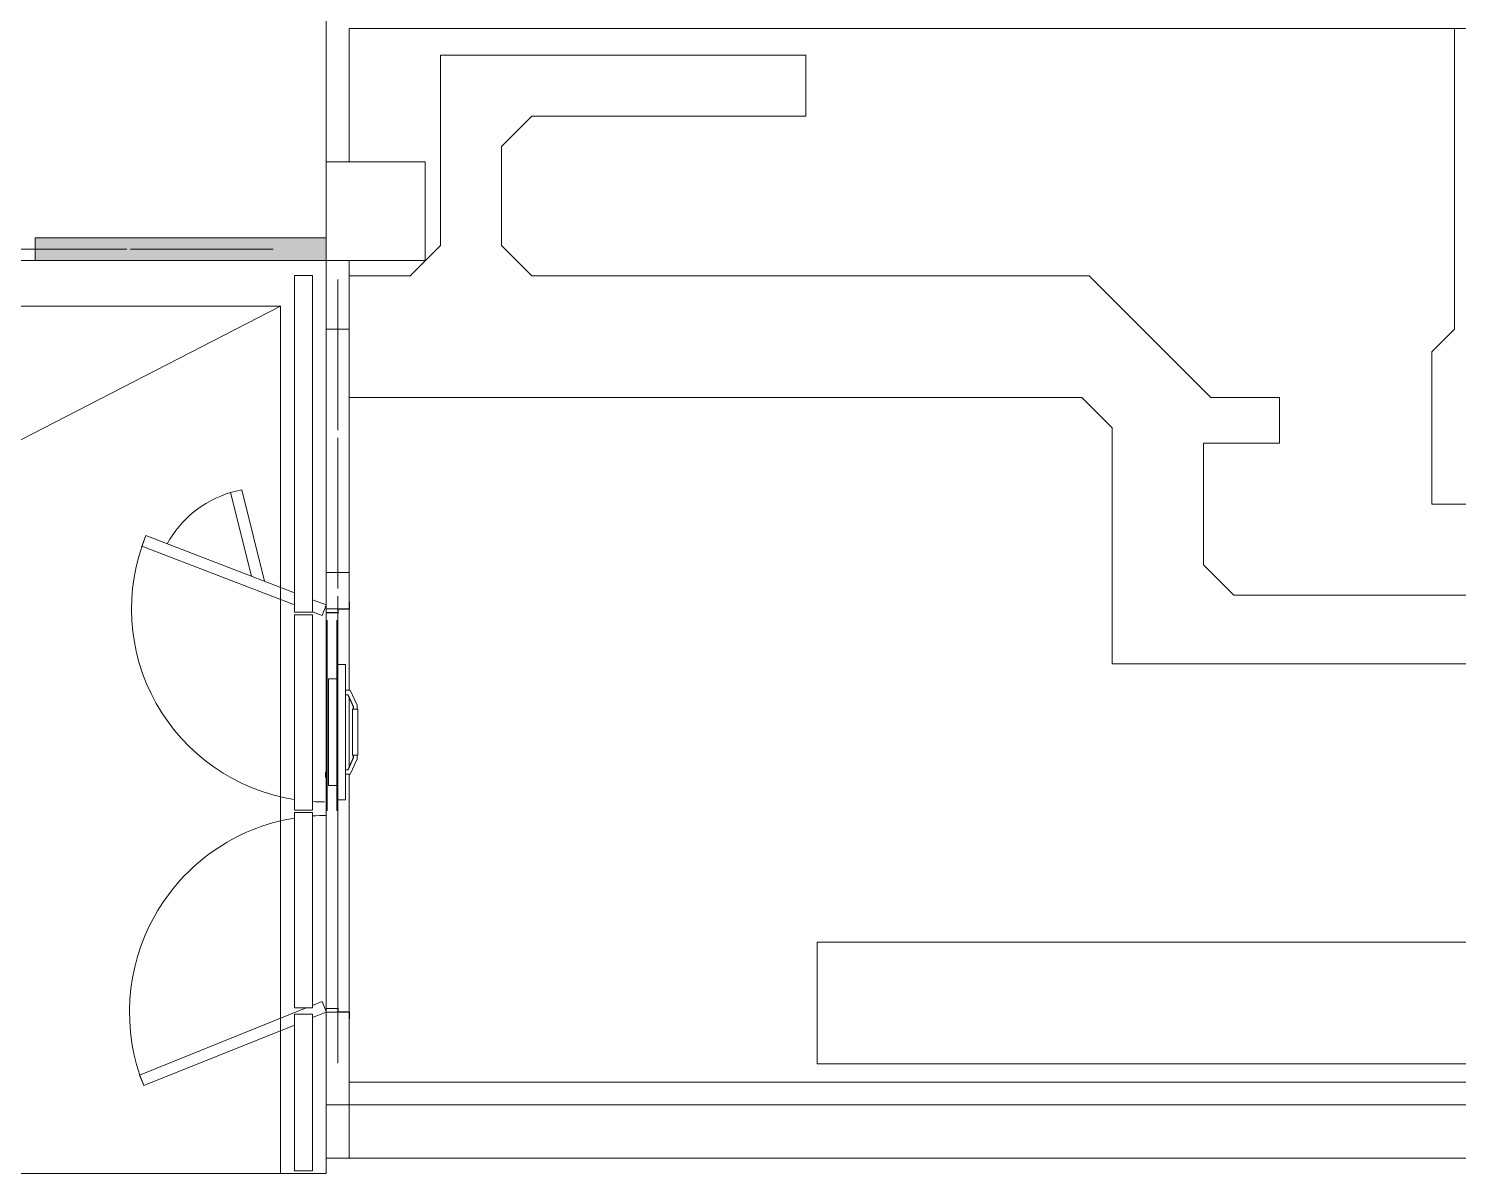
# Model space of a CAD drawing. Header units: millimetres. Extents: x -57519 to 497916, y -349472 to 446842.
# Drawn here: x 394282 to 403674, y -8143 to -618 of the extents above; entities that cross this region are included whole.
import ezdxf

# ---------------------------------------------------------------- set-up
doc = ezdxf.new("R2010")
doc.units = ezdxf.units.MM
for name, color, linetype, lineweight in [('A-DOOR', 31, 'Continuous', 5), ('A-DOOR-FRAM', 31, 'Continuous', 5), ('A-FLOR', 192, 'Continuous', 5), ('A-GLAZ', 151, 'Continuous', 5), ('A-GLAZ-CWMG', 51, 'Continuous', 20), ('A-WALL', 113, 'Continuous', 20), ('A-WALL-PATT', 111, 'Continuous', 20), ('S-COLS', 52, 'Continuous', 20)]:
    doc.layers.add(name, color=color, linetype=linetype, lineweight=lineweight)

# ---------------------------------------------------------------- blocks, each defined once
blk = doc.blocks.new('Rectangular Mullion - DLN_40 x 120mm _WD_-13162073-G_F SINGLE OCCUPANCY DIAGRAM')
at = {"layer": 'A-GLAZ-CWMG', "lineweight": 5}
for p, q in [((66616.8, -2240.5), (66736.8, -2240.5)), ((66616.8, -4454.5), (66616.8, -2240.5)), ((66736.8, -2240.5), (66736.8, -4454.5)), ((66736.8, -4454.5), (66616.8, -4454.5))]:
    blk.add_line(p, q, dxfattribs=at)
blk = doc.blocks.new('Rectangular Mullion - DLN_40 x 120mm _WD_-13162242-G_F SINGLE OCCUPANCY DIAGRAM')
at = {"layer": 'A-GLAZ-CWMG', "lineweight": 5}
for p, q in [((66616.8, -5770.5), (66736.8, -5770.5)), ((66616.8, -7054.5), (66616.8, -5770.5)), ((66736.8, -5770.5), (66736.8, -7054.5)), ((66736.8, -7054.5), (66616.8, -7054.5))]:
    blk.add_line(p, q, dxfattribs=at)
blk = doc.blocks.new('DLN_Louvre - 400x1040 _WH_-15386663-G_F SINGLE OCCUPANCY DIAGRAM')
at = {"layer": 'A-GLAZ'}
blk.add_line((-495, 0), (495, 0), dxfattribs=at)
blk = doc.blocks.new('DLN_Louvre - 1000x600 _WH_-18910861-G_F SINGLE OCCUPANCY DIAGRAM')
at = {"layer": 'A-GLAZ'}
blk.add_line((-468.5, 0), (468.5, 0), dxfattribs=at)
blk = doc.blocks.new('DLN_Louvre - 1000x600 _WH_ 3-18910716-G_F SINGLE OCCUPANCY DIAGRAM')
at = {"layer": 'A-GLAZ'}
blk.add_line((-487.5, 0), (487.5, 0), dxfattribs=at)
blk = doc.blocks.new('DLN-CLP Double Door_with wicket - _M21_ - CLP Double Door With Wicket 2800X2600-16285896-G_F SINGLE OCCUPANCY DIAGRAM')
at = {"layer": 'A-DOOR', "color": 253}
for p, q in [((-692.2, 128.3), (-791.8, 82.5)), ((-761.7, 68.6), (-684.2, 104.4)), ((-684.2, 101.4), (-761.7, 65.6)), ((-666.7, 128.3), (-692.2, 128.3)), ((-684.2, 104.4), (-666.7, 104.4)), ((-684.2, 104.4), (-684.2, 101.4)), ((-666.7, 101.4), (-684.2, 101.4)), ((-363.3, 131.9), (-666.7, 131.9)), ((-666.7, 130.8), (-666.7, 129.5)), ((-666.7, 97.8), (-363.3, 97.8)), ((-337.8, 128.3), (-363.3, 128.3)), ((-363.3, 104.4), (-345.8, 104.4)), ((-345.8, 101.4), (-363.3, 101.4)), ((-363.3, 129.5), (-363.3, 130.8)), ((-345.8, 104.4), (-268.2, 68.6)), ((-345.8, 101.4), (-345.8, 104.4)), ((-268.2, 65.6), (-345.8, 101.4)), ((-238.2, 82.5), (-337.8, 128.3)), ((-960, 0), (-1250, 0)), ((-1250, 0), (-1250, -5)), ((-70, 50), (-960, 50)), ((-960, 50), (-960, 0)), ((-960, 0), (-70, 0)), ((-865, -5), (-865, 0)), ((-865, 0), (-865, -5)), ((-810, -5), (-810, 0)), ((-791.8, 51), (-795, 51)), ((-795, 50.6), (-795, 50.1)), ((-791.8, 50), (-791.8, 82.5)), ((-791.8, 50.1), (-791.8, 50.6)), ((-761.7, 68.6), (-761.7, 50)), ((-758.5, 51), (-761.7, 51)), ((-761.7, 50.6), (-761.7, 50.1)), ((-758.5, 50.1), (-758.5, 50.6)), ((-268.2, 51), (-271.5, 51)), ((-271.5, 50.6), (-271.5, 50.1)), ((-268.2, 50), (-268.2, 68.6)), ((-268.2, 50.1), (-268.2, 50.6)), ((-238.2, 82.5), (-238.2, 50)), ((-235, 51), (-238.2, 51)), ((-238.2, 50.6), (-238.2, 50.1)), ((-235, 50.1), (-235, 50.6)), ((-220, 0), (-220, -5)), ((-165, 0), (-165, -5)), ((-165, -5), (-165, 0)), ((-70, 0), (-70, 50)), ((0, 0), (-70, 0)), ((0, -5), (0, 0)), ((-1386, -165), (-1351.9, -76.5)), ((-1349.7, -77), (-1281.8, -103.1)), ((-1250, -5), (-865, -5)), ((-865, -70), (-1250, -70)), ((-1250, -70), (-1250, -75)), ((-1250, -75), (-865, -75)), ((-865, -5), (-810, -5)), ((-165, -5), (-865, -5)), ((-865, -5), (-865, -60)), ((-865, -60), (-165, -60)), ((-865, -75), (-865, -70)), ((-810, -70), (-865, -70)), ((-865, -70), (-865, -75)), ((-865, -75), (-810, -75)), ((-220, -70), (-810, -70)), ((-810, -75), (-810, -70)), ((-810, -75), (-250, -75)), ((-250, -75), (-220, -75)), ((-250, -75), (-250, -80)), ((-220, -80), (-250, -80)), ((-220, -5), (-165, -5)), ((-165, -70), (-220, -70)), ((-220, -70), (-220, -75)), ((-220, -75), (-165, -75)), ((-220, -80), (-220, -75)), ((-165, -5), (0, -5)), ((-165, -60), (-165, -5)), ((0, -70), (-165, -70)), ((-165, -70), (-165, -75)), ((-165, -75), (-165, -70)), ((-165, -75), (0, -75)), ((0, -75), (0, -70)), ((1320, -77), (1255.4, -103)), ((1361.2, -165), (1325.8, -77)), ((-1281.8, -103.1), (-1305.7, -165)), ((1255.4, -103), (1280.4, -165)), ((1297, -206.3), (1738.2, -1302.5)), ((-1807.1, -1259.6), (-1432.2, -285)), ((-1351.8, -285), (-1737.2, -1286.6)), ((1807.8, -1274.5), (1409.5, -285)), ((-1507.4, -480.6), (-2108.2, -630.9)), ((-2108.2, -630.9), (-2089.9, -703.6)), ((-2089.9, -703.6), (-1540.3, -566.1)), ((-1807.1, -1259.6), (-1737.2, -1286.6)), ((1807.8, -1274.5), (1738.2, -1302.5))]:
    blk.add_line(p, q, dxfattribs=at)
at = {"layer": 'A-DOOR', "color": 253, "flags": 128}
for points in [[(-666.7, 98.9), (-666.7, 100.3), (-666.7, 102.1), (-666.7, 104.4), (-666.7, 107.1), (-666.7, 110), (-666.7, 113.1), (-666.7, 116.3), (-666.7, 119.4), (-666.7, 122.3), (-666.7, 125), (-666.7, 127.4), (-666.7, 129.3), (-666.7, 130.7), (-666.7, 131.6), (-666.7, 131.9)], [(-666.7, 131.9), (-666.7, 131.7), (-666.7, 130.8)], [(-666.7, 100.4), (-666.7, 99), (-666.7, 98.1), (-666.7, 97.8)], [(-666.7, 97.8), (-666.7, 98.1), (-666.7, 98.9)], [(-363.3, 130.8), (-363.3, 131.7), (-363.3, 131.9)], [(-363.3, 131.9), (-363.3, 131.6), (-363.3, 130.7), (-363.3, 129.3), (-363.3, 127.4), (-363.3, 125), (-363.3, 122.3), (-363.3, 119.4), (-363.3, 116.3), (-363.3, 113.1), (-363.3, 110), (-363.3, 107.1), (-363.3, 104.4), (-363.3, 102.1), (-363.3, 100.3), (-363.3, 98.9)], [(-363.3, 97.8), (-363.3, 98.1), (-363.3, 99), (-363.3, 100.4)], [(-363.3, 98.9), (-363.3, 98.1), (-363.3, 97.8)]]:
    blk.add_lwpolyline(points, dxfattribs=at)
at = {"layer": 'A-DOOR', "color": 253}
for centre, radius, start, end in [((-1324.8, -86.9), 1268, 356.43669, 360), ((1325, -75), 1293, 180, 184.02801), ((-1324.8, -86.9), 1268, 247.6424, 350.95978), ((1325, -75), 1293, 189.3987, 291.92287), ((-1420.5, -505.7), 698.1, 196.46663, 241.53337)]:
    blk.add_arc(centre, radius, start, end, dxfattribs=at)
at = {"layer": 'A-DOOR-FRAM', "color": 253}
for p, q in [((-1323, 77), (-1370, 77)), ((-1370, 77), (-1370, 75)), ((-1370, 75), (-1325, 75)), ((-1325, 75), (-1325, 0)), ((-1325, 0), (-1296, 0)), ((-1323, 2), (-1323, 77)), ((-1296, 2), (-1323, 2)), ((-1296, 0), (-1296, 2)), ((1323, 2), (1296, 2)), ((1296, 2), (1296, 0)), ((1370, 77), (1323, 77)), ((1323, 77), (1323, 2)), ((1325, 0), (1325, 75)), ((1325, 75), (1370, 75)), ((1370, 75), (1370, 77)), ((-1325, -75), (-1370, -75)), ((-1370, -75), (-1370, -77)), ((-1370, -77), (-1300, -77)), ((-1302, -75), (-1325, -75)), ((-1300, -2), (-1302, -2)), ((-1302, -2), (-1302, -75)), ((-1300, -77), (-1300, -2)), ((1296, 0), (1325, 0)), ((1302, -2), (1300, -2)), ((1300, -2), (1300, -77)), ((1300, -77), (1370, -77)), ((1302, -75), (1302, -2)), ((1325, -75), (1302, -75)), ((1370, -75), (1325, -75)), ((1370, -77), (1370, -75))]:
    blk.add_line(p, q, dxfattribs=at)
blk = doc.blocks.new('DLN_Louvre - 1000x1000 _WH_ _ML06a_-15386748-G_F SINGLE OCCUPANCY DIAGRAM')
at = {"layer": 'A-GLAZ'}
blk.add_line((-475, 0), (475, 0), dxfattribs=at)
blk = doc.blocks.new('Rectangular Mullion - DLN_40 x 120mm _WD_-16317839-G_F SINGLE OCCUPANCY DIAGRAM')
at = {"layer": 'A-GLAZ-CWMG', "color": 253, "lineweight": 5}
for p, q in [((66616.8, -7095.5), (66736.8, -7095.5)), ((66616.8, -8126.5), (66616.8, -7095.5)), ((66736.8, -7095.5), (66736.8, -8126.5)), ((66736.8, -8126.5), (66616.8, -8126.5))]:
    blk.add_line(p, q, dxfattribs=at)

msp = doc.modelspace()

# ---------------------------------------------------------------- hatches: boundary and pattern name
at = {"layer": 'A-WALL-PATT', "transparency": 33554432}
h = msp.add_hatch(color=133, dxfattribs=at)
h.paths.add_polyline_path([(388024.8, -2142.5), (388724.8, -2142.5), (388724.8, -1992.5), (388024.8, -1992.5)], flags=0)
h.paths.add_polyline_path([(389974.8, -2142.5), (391199.8, -2142.5), (391199.8, -1992.5), (389974.8, -1992.5), (389974.8, -2092.5)], flags=0)
h.paths.add_polyline_path([(392490.8, -2142.5), (392824.8, -2142.5), (392824.8, -1992.5), (392449.8, -1992.5), (392449.8, -2142.5)], flags=0)
h.paths.add_polyline_path([(396237.3, -2142.5), (396237.3, -1992.5), (394962.3, -1992.5), (394962.3, -2142.5)], flags=0)
at = {"layer": 'A-WALL-PATT'}
msp.add_hatch(color=256, dxfattribs=at).paths.add_polyline_path([(394324.8, -2142.5), (394962.3, -2142.5), (394962.3, -1992.5), (394324.8, -1992.5)], flags=0)

# ---------------------------------------------------------------- linework, layer by layer
at = {"layer": 'A-FLOR'}
for p, q in [((407129.8, -617.5), (396387.3, -617.5)), ((403649.8, -2592.5), (403649.8, -617.5)), ((396987.3, -2042.8), (396987.3, -792.5)), ((396987.3, -792.5), (399387.3, -792.5)), ((399387.3, -792.5), (399387.3, -1192.5)), ((397587.3, -1192.5), (397387.3, -1392.5)), ((399387.3, -1192.5), (397587.3, -1192.5)), ((397387.3, -1392.5), (397387.3, -2042.5)), ((396787.6, -2242.5), (396987.3, -2042.8)), ((397387.3, -2042.5), (397587.3, -2242.5)), ((392464.8, -2142.5), (394324.8, -2142.5)), ((396237.3, -2142.5), (396237.3, -4432.5)), ((396887.3, -2142.5), (396387.3, -2142.5)), ((396387.3, -2242.5), (396787.6, -2242.5)), ((397587.3, -2242.5), (401248.4, -2242.5)), ((401248.4, -2242.5), (402048.4, -3042.5)), ((379014.8, -2442.5), (395937.3, -2442.5)), ((395937.3, -2442.5), (384859.8, -8142.5)), ((395937.3, -2442.5), (395937.3, -8142.5)), ((403499.8, -2742.5), (403649.8, -2592.5)), ((403499.8, -3742.5), (403499.8, -2742.5)), ((401199.8, -3042.5), (396387.3, -3042.5)), ((401399.8, -3242.5), (401199.8, -3042.5)), ((402048.4, -3042.5), (402499.8, -3042.5)), ((402499.8, -3042.5), (402499.8, -3342.5)), ((401399.8, -4792.5), (401399.8, -3242.5)), ((402499.8, -3342.5), (401999.8, -3342.5)), ((401999.8, -3342.5), (401999.8, -4142.5)), ((405549.8, -3742.5), (403499.8, -3742.5)), ((401999.8, -4142.5), (402199.8, -4342.5)), ((402199.8, -4342.5), (404949.8, -4342.5)), ((404299.8, -4792.5), (401399.8, -4792.5)), ((399462.3, -7422.5), (399462.3, -6622.5)), ((399462.3, -6622.5), (407099.8, -6622.5)), ((396387.3, -7082.5), (396387.3, -7542.5)), ((408099.8, -7422.5), (399462.3, -7422.5))]:
    msp.add_line(p, q, dxfattribs=at)
at = {"layer": 'A-WALL', "color": 253, "lineweight": 5}
for p, q in [((396237.3, -467.5), (396237.3, -1492.5)), ((396387.3, -617.5), (396387.3, -1492.5)), ((396237.3, -1492.5), (396387.3, -1492.5)), ((394962.3, -1992.5), (396237.3, -1992.5)), ((396237.3, -1992.5), (396237.3, -2142.5)), ((396387.3, -2142.5), (394962.3, -2142.5)), ((396387.3, -2142.5), (396387.3, -4432.5)), ((396387.3, -2592.5), (396237.3, -2592.5)), ((396237.3, -4192.5), (396387.3, -4192.5)), ((396237.3, -4432.5), (396387.3, -4432.5)), ((396237.3, -4507.5), (396237.3, -4457.5)), ((396387.3, -4434.5), (396387.3, -4965.8)), ((396387.3, -5016.1), (396387.3, -5468.9)), ((396387.3, -5519.3), (396387.3, -7080.5)), ((396237.3, -7057.5), (396237.3, -5757.5)), ((396237.3, -8042.5), (396237.3, -7059.5)), ((396387.3, -7082.5), (396237.3, -7082.5)), ((396387.3, -8042.5), (396387.3, -7542.5)), ((396387.3, -7542.5), (408199.8, -7542.5)), ((408349.8, -7692.5), (396237.3, -7692.5)), ((396387.3, -8042.5), (396237.3, -8042.5))]:
    msp.add_line(p, q, dxfattribs=at)
at = {"layer": 'A-WALL', "lineweight": 18}
for p, q in [((394962.3, -1992.5), (394324.8, -1992.5)), ((394324.8, -1992.5), (394324.8, -2142.5)), ((394962.3, -2142.5), (394324.8, -2142.5)), ((396237.3, -8042.5), (396237.3, -8142.5)), ((396387.3, -8042.5), (408699.8, -8042.5)), ((396237.3, -8142.5), (384880.3, -8142.5))]:
    msp.add_line(p, q, dxfattribs=at)
at = {"layer": 'S-COLS', "color": 253, "lineweight": 5}
for p, q in [((396387.3, -1492.5), (396237.3, -1492.5)), ((396387.3, -2142.5), (396237.3, -2142.5))]:
    msp.add_line(p, q, dxfattribs=at)
at = {"layer": 'S-COLS', "color": 53}
for p, q in [((396237.3, -1492.5), (396237.3, -2142.5)), ((396887.3, -1492.5), (396387.3, -1492.5)), ((396887.3, -2142.5), (396887.3, -1492.5)), ((396887.3, -2142.5), (396387.3, -2142.5))]:
    msp.add_line(p, q, dxfattribs=at)

# ---------------------------------------------------------------- block references
at = {"layer": 'A-DOOR', "color": 253, "rotation": 270}
msp.add_blockref('DLN-CLP Double Door_with wicket - _M21_ - CLP Double Door With Wicket 2800X2600-16285896-G_F SINGLE OCCUPANCY DIAGRAM', (396312.3, -5757.5), dxfattribs=at)
at = {"layer": 'A-GLAZ'}
for name, p in [('DLN_Louvre - 1000x600 _WH_ 3-18910716-G_F SINGLE OCCUPANCY DIAGRAM', (394438.8, -2067.5)), ('DLN_Louvre - 1000x600 _WH_-18910861-G_F SINGLE OCCUPANCY DIAGRAM', (395419.8, -2067.5))]:
    msp.add_blockref(name, p, dxfattribs=at)
at = {"layer": 'A-GLAZ', "rotation": 89.99999999999999}
for name, p in [('DLN_Louvre - 400x1040 _WH_-15386663-G_F SINGLE OCCUPANCY DIAGRAM', (396312.3, -2762.5)), ('DLN_Louvre - 400x1040 _WH_-15386663-G_F SINGLE OCCUPANCY DIAGRAM', (396312.3, -3802.5)), ('DLN_Louvre - 400x1040 _WH_-15386663-G_F SINGLE OCCUPANCY DIAGRAM', (396312.3, -4842.5)), ('DLN_Louvre - 400x1040 _WH_-15386663-G_F SINGLE OCCUPANCY DIAGRAM', (396312.3, -5882.5)), ('DLN_Louvre - 1000x1000 _WH_ _ML06a_-15386748-G_F SINGLE OCCUPANCY DIAGRAM', (396312.3, -6422.5)), ('DLN_Louvre - 400x1040 _WH_-15386663-G_F SINGLE OCCUPANCY DIAGRAM', (396312.3, -6922.5))]:
    msp.add_blockref(name, p, dxfattribs=at)
at = {"layer": 'A-GLAZ-CWMG', "lineweight": 5}
for name, p in [('Rectangular Mullion - DLN_40 x 120mm _WD_-13162073-G_F SINGLE OCCUPANCY DIAGRAM', (329410.6, 0)), ('Rectangular Mullion - DLN_40 x 120mm _WD_-13162242-G_F SINGLE OCCUPANCY DIAGRAM', (329410.6, 1300)), ('Rectangular Mullion - DLN_40 x 120mm _WD_-13162242-G_F SINGLE OCCUPANCY DIAGRAM', (329410.6, 0))]:
    msp.add_blockref(name, p, dxfattribs=at)
at = {"layer": 'A-GLAZ-CWMG', "color": 253, "lineweight": 5}
msp.add_blockref('Rectangular Mullion - DLN_40 x 120mm _WD_-16317839-G_F SINGLE OCCUPANCY DIAGRAM', (329410.6, 0), dxfattribs=at)

doc.saveas('drawing.dxf')
